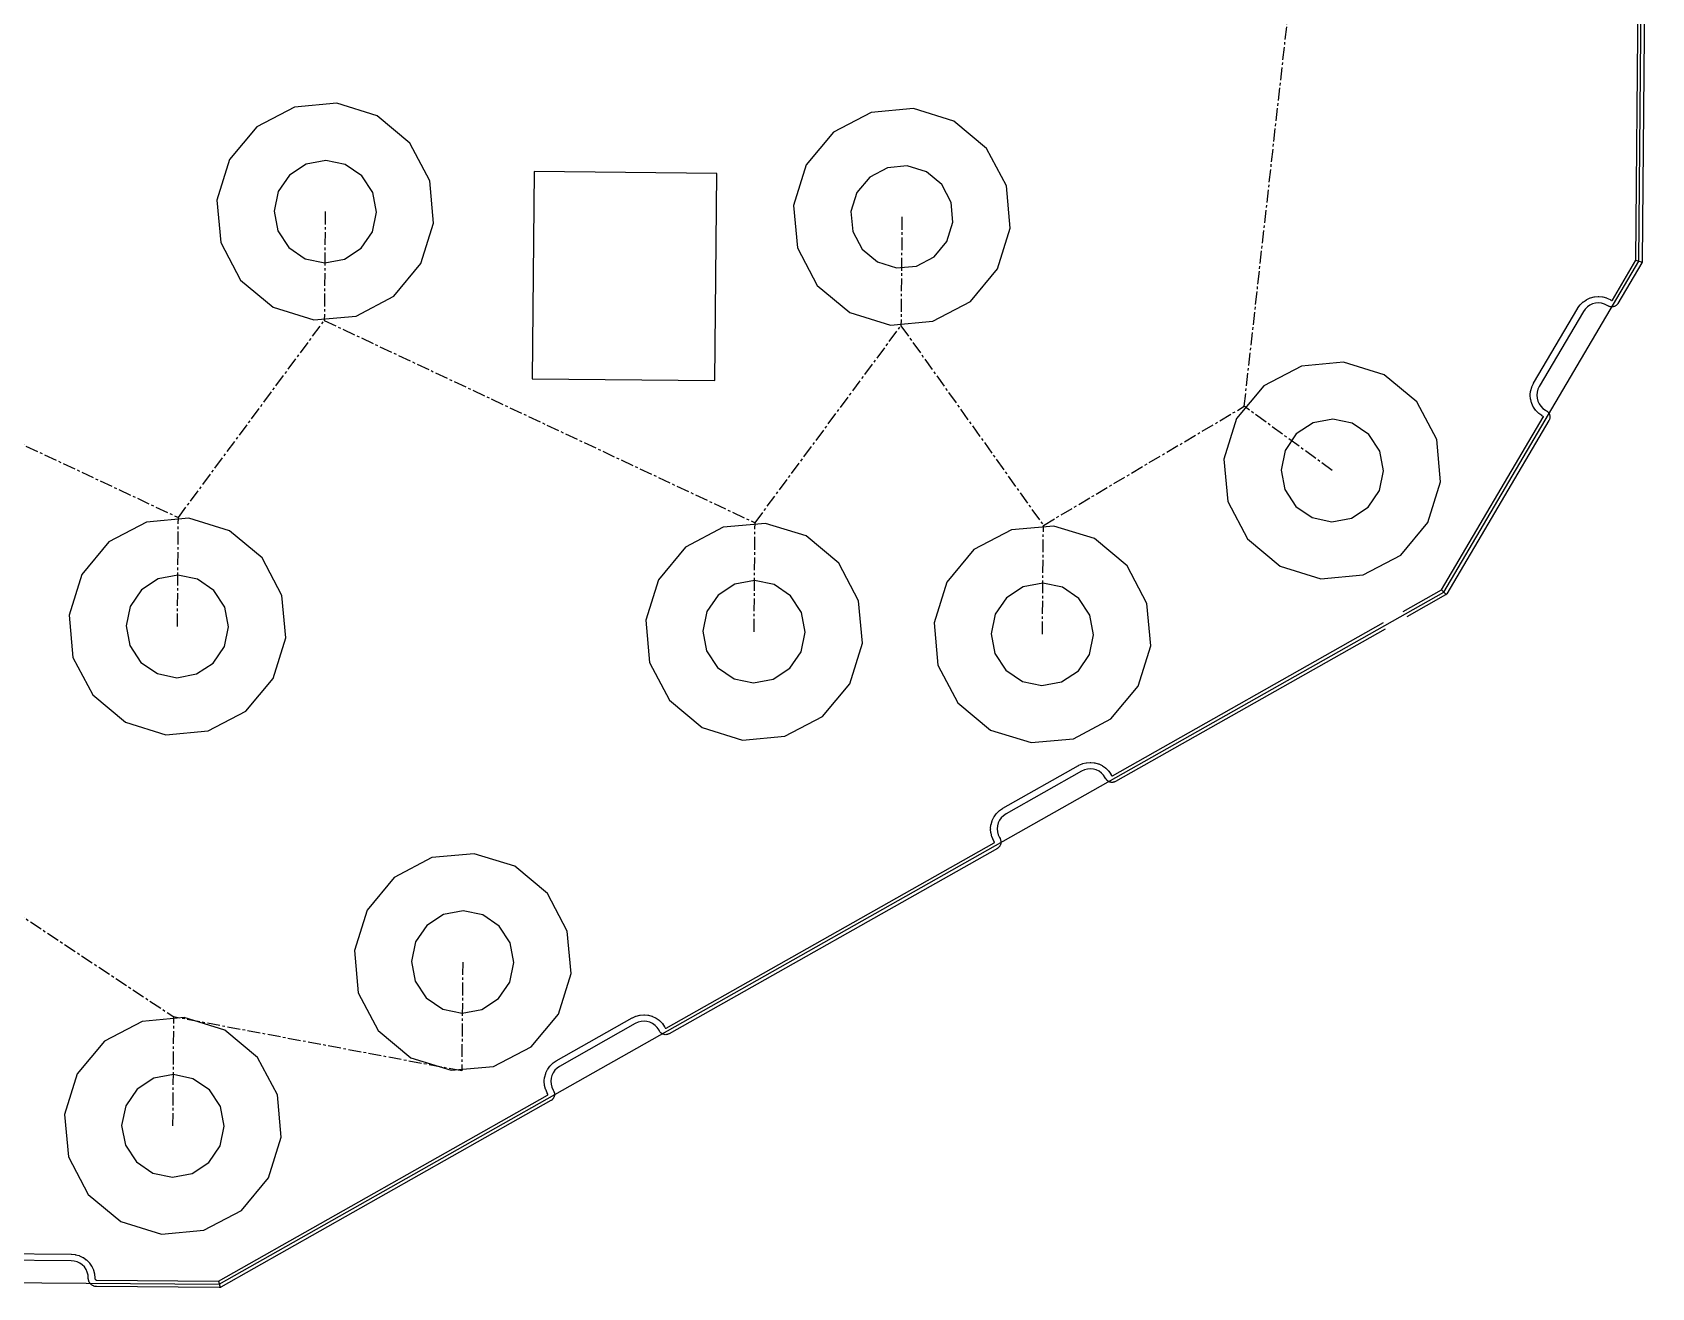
# Model space of a CAD drawing. Header units: inches. Extents: x -63 to 63, y -68 to 68.
# Drawn here: x -0.4 to 62.8, y -68.1 to -19.1 of the extents above; entities that cross this region are included whole.
import ezdxf

# ---------------------------------------------------------------- set-up
doc = ezdxf.new("R2010")
doc.units = ezdxf.units.IN
doc.header["$MEASUREMENT"] = 0
doc.linetypes.add('CENTERX2', pattern=[0.8, 0.5, -0.1, 0.1, -0.1])

msp = doc.modelspace()

# ---------------------------------------------------------------- linework, layer by layer
at = {"color": 7, "linetype": 'Continuous'}
for p, q in [((62.278, -28.014), (62.772, 26.877)), ((62.154, -27.98), (62.284, -13.223)), ((62.538, -13.219), (62.408, -28.016)), ((19.164, -24.521), (19.092, -32.608)), ((26.297, -24.59), (19.164, -24.521)), ((26.224, -32.673), (26.297, -24.59)), ((54.668, -40.924), (62.278, -28.014)), ((61.24, -29.531), (62.154, -27.98)), ((62.39, -28.08), (61.456, -29.665)), ((62.154, -27.98), (62.402, -28.049)), ((62.394, -28.069), (62.39, -28.08)), ((62.4, -28.06), (62.394, -28.069)), ((62.402, -28.049), (62.4, -28.06)), ((62.406, -28.038), (62.402, -28.049)), ((62.408, -28.016), (62.406, -28.027)), ((62.406, -28.027), (62.406, -28.038)), ((59.995, -29.706), (60.095, -29.609)), ((60.095, -29.609), (60.104, -29.602)), ((60.104, -29.602), (60.112, -29.595)), ((60.112, -29.595), (60.226, -29.516)), ((60.226, -29.516), (60.237, -29.511)), ((60.237, -29.511), (60.246, -29.505)), ((60.246, -29.505), (60.373, -29.447)), ((60.468, -29.683), (60.361, -29.731)), ((60.373, -29.447), (60.384, -29.444)), ((60.384, -29.444), (60.394, -29.44)), ((60.394, -29.44), (60.529, -29.405)), ((60.581, -29.654), (60.468, -29.683)), ((60.529, -29.405), (60.54, -29.404)), ((60.54, -29.404), (60.55, -29.401)), ((60.55, -29.401), (60.689, -29.39)), ((60.698, -29.644), (60.581, -29.654)), ((60.689, -29.39), (60.7, -29.391)), ((60.815, -29.656), (60.698, -29.644)), ((60.7, -29.391), (60.712, -29.391)), ((60.712, -29.391), (60.85, -29.404)), ((60.928, -29.687), (60.815, -29.656)), ((60.85, -29.404), (60.861, -29.407)), ((60.861, -29.407), (60.872, -29.408)), ((60.872, -29.408), (61.007, -29.445)), ((61.039, -29.74), (60.928, -29.687)), ((61.007, -29.445), (61.017, -29.45)), ((61.017, -29.45), (61.027, -29.453)), ((61.027, -29.453), (61.153, -29.513)), ((61.153, -29.513), (61.158, -29.516)), ((61.158, -29.516), (61.163, -29.518)), ((61.163, -29.518), (61.201, -29.541)), ((61.201, -29.541), (61.21, -29.545)), ((61.21, -29.545), (61.214, -29.546)), ((61.214, -29.546), (61.217, -29.546)), ((61.217, -29.546), (61.221, -29.546)), ((61.221, -29.546), (61.225, -29.545)), ((61.225, -29.545), (61.229, -29.543)), ((61.229, -29.543), (61.232, -29.541)), ((61.232, -29.541), (61.235, -29.538)), ((61.235, -29.538), (61.24, -29.531)), ((61.435, -29.695), (61.427, -29.703)), ((61.45, -29.674), (61.435, -29.695)), ((61.453, -29.669), (61.45, -29.674)), ((61.456, -29.665), (61.453, -29.669)), ((58.167, -32.774), (59.894, -29.846)), ((60.11, -29.98), (58.389, -32.899)), ((59.894, -29.846), (59.897, -29.842)), ((59.897, -29.842), (59.9, -29.837)), ((59.9, -29.837), (59.981, -29.723)), ((59.981, -29.723), (59.989, -29.716)), ((59.989, -29.716), (59.995, -29.706)), ((60.181, -29.88), (60.11, -29.98)), ((60.265, -29.798), (60.181, -29.88)), ((60.361, -29.731), (60.265, -29.798)), ((61.077, -29.762), (61.039, -29.74)), ((61.082, -29.764), (61.077, -29.762)), ((61.087, -29.768), (61.082, -29.764)), ((61.111, -29.779), (61.087, -29.768)), ((61.121, -29.782), (61.111, -29.779)), ((61.131, -29.787), (61.121, -29.782)), ((61.156, -29.794), (61.131, -29.787)), ((61.167, -29.795), (61.156, -29.794)), ((61.178, -29.798), (61.167, -29.795)), ((61.204, -29.8), (61.178, -29.798)), ((61.215, -29.799), (61.204, -29.8)), ((61.226, -29.8), (61.215, -29.799)), ((61.252, -29.798), (61.226, -29.8)), ((61.263, -29.796), (61.252, -29.798)), ((61.274, -29.795), (61.263, -29.796)), ((61.3, -29.788), (61.274, -29.795)), ((61.309, -29.784), (61.3, -29.788)), ((61.32, -29.781), (61.309, -29.784)), ((61.344, -29.77), (61.32, -29.781)), ((61.353, -29.764), (61.344, -29.77)), ((61.363, -29.759), (61.353, -29.764)), ((61.385, -29.744), (61.363, -29.759)), ((61.393, -29.737), (61.385, -29.744)), ((61.402, -29.73), (61.393, -29.737)), ((61.421, -29.712), (61.402, -29.73)), ((61.427, -29.703), (61.421, -29.712)), ((19.092, -32.608), (26.224, -32.673)), ((58.102, -32.91), (58.162, -32.784)), ((58.162, -32.784), (58.165, -32.78)), ((58.165, -32.78), (58.167, -32.774)), ((58.039, -33.248), (58.04, -33.237)), ((58.05, -33.387), (58.039, -33.248)), ((58.04, -33.226), (58.053, -33.087)), ((58.04, -33.237), (58.04, -33.226)), ((58.053, -33.398), (58.05, -33.387)), ((58.053, -33.087), (58.056, -33.076)), ((58.054, -33.409), (58.053, -33.398)), ((58.089, -33.544), (58.054, -33.409)), ((58.056, -33.076), (58.057, -33.065)), ((58.057, -33.065), (58.094, -32.931)), ((58.094, -32.931), (58.099, -32.921)), ((58.099, -32.921), (58.102, -32.91)), ((58.305, -33.122), (58.293, -33.239)), ((58.293, -33.239), (58.303, -33.356)), ((58.303, -33.356), (58.332, -33.469)), ((58.336, -33.009), (58.305, -33.122)), ((58.332, -33.469), (58.381, -33.576)), ((58.389, -32.899), (58.336, -33.009)), ((54.578, -40.832), (58.544, -34.105)), ((58.093, -33.554), (58.089, -33.544)), ((58.096, -33.564), (58.093, -33.554)), ((58.154, -33.691), (58.096, -33.564)), ((58.16, -33.701), (58.154, -33.691)), ((58.165, -33.711), (58.16, -33.701)), ((58.244, -33.826), (58.165, -33.711)), ((58.252, -33.833), (58.244, -33.826)), ((58.258, -33.843), (58.252, -33.833)), ((58.356, -33.942), (58.258, -33.843)), ((58.365, -33.949), (58.356, -33.942)), ((58.372, -33.956), (58.365, -33.949)), ((58.486, -34.037), (58.372, -33.956)), ((58.381, -33.576), (58.447, -33.673)), ((58.447, -33.673), (58.529, -33.756)), ((58.491, -34.04), (58.486, -34.037)), ((58.495, -34.044), (58.491, -34.04)), ((58.534, -34.066), (58.495, -34.044)), ((58.529, -33.756), (58.629, -33.828)), ((58.541, -34.072), (58.534, -34.066)), ((58.544, -34.074), (58.541, -34.072)), ((58.546, -34.078), (58.544, -34.074)), ((58.544, -34.105), (58.548, -34.097)), ((58.548, -34.081), (58.546, -34.078)), ((58.549, -34.085), (58.548, -34.081)), ((58.548, -34.097), (58.549, -34.093)), ((58.549, -34.089), (58.549, -34.085)), ((58.549, -34.093), (58.549, -34.089)), ((58.629, -33.828), (58.667, -33.85)), ((58.667, -33.85), (58.672, -33.854)), ((58.672, -33.854), (58.677, -33.856)), ((58.677, -33.856), (58.698, -33.871)), ((58.698, -33.871), (58.706, -33.879)), ((58.706, -33.879), (58.715, -33.886)), ((58.715, -33.886), (58.733, -33.904)), ((58.733, -33.904), (58.739, -33.914)), ((58.739, -33.914), (58.747, -33.921)), ((58.747, -33.921), (58.762, -33.943)), ((58.762, -33.943), (58.767, -33.953)), ((58.767, -33.953), (58.773, -33.962)), ((58.773, -33.962), (58.784, -33.986)), ((58.784, -33.986), (58.786, -33.997)), ((58.786, -33.997), (58.791, -34.007)), ((58.791, -34.007), (58.797, -34.032)), ((58.797, -34.032), (58.798, -34.043)), ((58.798, -34.043), (58.801, -34.054)), ((58.801, -34.054), (58.803, -34.08)), ((58.803, -34.102), (58.801, -34.128)), ((58.803, -34.08), (58.802, -34.091)), ((58.802, -34.091), (58.803, -34.102)), ((58.765, -34.229), (54.78, -40.991)), ((58.767, -34.224), (58.765, -34.229)), ((58.771, -34.219), (58.767, -34.224)), ((58.782, -34.196), (58.771, -34.219)), ((58.785, -34.185), (58.782, -34.196)), ((58.789, -34.175), (58.785, -34.185)), ((58.796, -34.15), (58.789, -34.175)), ((58.798, -34.139), (58.796, -34.15)), ((58.801, -34.128), (58.798, -34.139)), ((6.884, -67.931), (54.668, -40.924)), ((53.081, -41.679), (54.578, -40.832)), ((54.733, -41.037), (53.219, -41.892)), ((54.578, -40.832), (54.758, -41.016)), ((54.741, -41.03), (54.733, -41.037)), ((54.751, -41.024), (54.741, -41.03)), ((54.758, -41.016), (54.751, -41.024)), ((54.767, -41.009), (54.758, -41.016)), ((54.772, -40.999), (54.767, -41.009)), ((54.78, -40.991), (54.772, -40.999)), ((41.738, -48.091), (52.308, -42.115)), ((52.372, -42.371), (41.858, -48.315)), ((37.452, -49.361), (40.412, -47.688)), ((40.532, -47.912), (37.582, -49.579)), ((40.412, -47.688), (40.417, -47.686)), ((40.417, -47.686), (40.422, -47.683)), ((40.422, -47.683), (40.549, -47.625)), ((40.644, -47.861), (40.532, -47.912)), ((40.549, -47.625), (40.559, -47.623)), ((40.559, -47.623), (40.569, -47.618)), ((40.569, -47.618), (40.704, -47.583)), ((40.757, -47.832), (40.644, -47.861)), ((40.704, -47.583), (40.716, -47.582)), ((40.716, -47.582), (40.726, -47.58)), ((40.726, -47.58), (40.865, -47.569)), ((40.874, -47.823), (40.757, -47.832)), ((40.865, -47.569), (40.876, -47.57)), ((40.991, -47.834), (40.874, -47.823)), ((40.876, -47.57), (40.887, -47.569)), ((40.887, -47.569), (41.026, -47.582)), ((41.104, -47.865), (40.991, -47.834)), ((41.026, -47.582), (41.037, -47.585)), ((41.037, -47.585), (41.048, -47.586)), ((41.048, -47.586), (41.182, -47.624)), ((41.21, -47.916), (41.104, -47.865)), ((41.182, -47.624), (41.192, -47.628)), ((41.192, -47.628), (41.203, -47.631)), ((41.203, -47.631), (41.329, -47.691)), ((41.305, -47.984), (41.21, -47.916)), ((41.387, -48.068), (41.305, -47.984)), ((41.329, -47.691), (41.338, -47.698)), ((41.338, -47.698), (41.348, -47.703)), ((41.348, -47.703), (41.462, -47.784)), ((41.462, -47.784), (41.469, -47.792)), ((41.469, -47.792), (41.478, -47.798)), ((41.478, -47.798), (41.576, -47.898)), ((41.576, -47.898), (41.582, -47.907)), ((41.582, -47.907), (41.59, -47.915)), ((41.59, -47.915), (41.668, -48.028)), ((41.456, -48.168), (41.387, -48.068)), ((41.481, -48.211), (41.456, -48.168)), ((41.484, -48.215), (41.481, -48.211)), ((41.486, -48.22), (41.484, -48.215)), ((41.501, -48.242), (41.486, -48.22)), ((41.509, -48.25), (41.501, -48.242)), ((41.516, -48.259), (41.509, -48.25)), ((41.534, -48.278), (41.516, -48.259)), ((41.543, -48.284), (41.534, -48.278)), ((41.55, -48.292), (41.543, -48.284)), ((41.572, -48.307), (41.55, -48.292)), ((41.582, -48.312), (41.572, -48.307)), ((41.591, -48.318), (41.582, -48.312)), ((41.615, -48.329), (41.591, -48.318)), ((41.625, -48.332), (41.615, -48.329)), ((41.636, -48.337), (41.625, -48.332)), ((41.661, -48.344), (41.636, -48.337)), ((41.672, -48.345), (41.661, -48.344)), ((41.668, -48.028), (41.671, -48.033)), ((41.671, -48.033), (41.674, -48.037)), ((41.683, -48.348), (41.672, -48.345)), ((41.674, -48.037), (41.699, -48.081)), ((41.709, -48.351), (41.683, -48.348)), ((41.699, -48.081), (41.704, -48.088)), ((41.704, -48.088), (41.707, -48.091)), ((41.707, -48.091), (41.71, -48.094)), ((41.72, -48.35), (41.709, -48.351)), ((41.71, -48.094), (41.713, -48.095)), ((41.713, -48.095), (41.717, -48.096)), ((41.717, -48.096), (41.721, -48.097)), ((41.73, -48.351), (41.72, -48.35)), ((41.721, -48.097), (41.725, -48.096)), ((41.725, -48.096), (41.729, -48.095)), ((41.729, -48.095), (41.738, -48.091)), ((41.757, -48.349), (41.73, -48.351)), ((41.768, -48.346), (41.757, -48.349)), ((41.779, -48.345), (41.768, -48.346)), ((41.804, -48.338), (41.779, -48.345)), ((41.814, -48.334), (41.804, -48.338)), ((41.824, -48.331), (41.814, -48.334)), ((41.848, -48.32), (41.824, -48.331)), ((41.852, -48.317), (41.848, -48.32)), ((41.858, -48.315), (41.852, -48.317)), ((36.999, -49.99), (37.036, -49.855)), ((37.036, -49.855), (37.041, -49.845)), ((37.041, -49.845), (37.044, -49.834)), ((37.044, -49.834), (37.104, -49.708)), ((37.104, -49.708), (37.11, -49.7)), ((37.11, -49.7), (37.115, -49.689)), ((37.115, -49.689), (37.196, -49.576)), ((37.196, -49.576), (37.204, -49.568)), ((37.204, -49.568), (37.21, -49.559)), ((37.21, -49.559), (37.309, -49.461)), ((37.329, -49.827), (37.278, -49.933)), ((37.309, -49.461), (37.319, -49.455)), ((37.319, -49.455), (37.327, -49.447)), ((37.327, -49.447), (37.443, -49.367)), ((37.396, -49.732), (37.329, -49.827)), ((37.48, -49.65), (37.396, -49.732)), ((37.443, -49.367), (37.448, -49.365)), ((37.448, -49.365), (37.452, -49.361)), ((37.582, -49.579), (37.48, -49.65)), ((36.982, -50.15), (36.995, -50.011)), ((36.983, -50.161), (36.982, -50.15)), ((36.982, -50.172), (36.983, -50.161)), ((36.993, -50.311), (36.982, -50.172)), ((36.996, -50.322), (36.993, -50.311)), ((36.995, -50.011), (36.998, -50.001)), ((36.997, -50.333), (36.996, -50.322)), ((37.032, -50.468), (36.997, -50.333)), ((36.998, -50.001), (36.999, -49.99)), ((37.037, -50.478), (37.032, -50.468)), ((37.039, -50.489), (37.037, -50.478)), ((37.098, -50.616), (37.039, -50.489)), ((37.247, -50.046), (37.236, -50.163)), ((37.236, -50.163), (37.246, -50.28)), ((37.246, -50.28), (37.275, -50.393)), ((37.278, -49.933), (37.247, -50.046)), ((37.275, -50.393), (37.326, -50.505)), ((37.326, -50.505), (37.349, -50.545)), ((37.349, -50.545), (37.351, -50.55)), ((24.317, -57.934), (37.115, -50.704)), ((37.244, -50.923), (24.437, -58.158)), ((37.101, -50.62), (37.098, -50.616)), ((37.103, -50.626), (37.101, -50.62)), ((37.125, -50.665), (37.103, -50.626)), ((37.115, -50.704), (37.122, -50.699)), ((37.122, -50.699), (37.125, -50.696)), ((37.129, -50.674), (37.125, -50.665)), ((37.125, -50.696), (37.127, -50.693)), ((37.127, -50.693), (37.129, -50.69)), ((37.13, -50.678), (37.129, -50.674)), ((37.129, -50.69), (37.13, -50.686)), ((37.131, -50.682), (37.13, -50.678)), ((37.13, -50.686), (37.131, -50.682)), ((37.249, -50.919), (37.244, -50.923)), ((37.254, -50.917), (37.249, -50.919)), ((37.275, -50.902), (37.254, -50.917)), ((37.283, -50.894), (37.275, -50.902)), ((37.292, -50.888), (37.283, -50.894)), ((37.311, -50.87), (37.292, -50.888)), ((37.318, -50.861), (37.311, -50.87)), ((37.325, -50.853), (37.318, -50.861)), ((37.341, -50.832), (37.325, -50.853)), ((37.345, -50.821), (37.341, -50.832)), ((37.352, -50.812), (37.345, -50.821)), ((37.351, -50.55), (37.354, -50.555)), ((37.363, -50.789), (37.352, -50.812)), ((37.354, -50.555), (37.365, -50.579)), ((37.366, -50.778), (37.363, -50.789)), ((37.365, -50.579), (37.368, -50.59)), ((37.371, -50.768), (37.366, -50.778)), ((37.368, -50.59), (37.372, -50.6)), ((37.378, -50.743), (37.371, -50.768)), ((37.372, -50.6), (37.379, -50.625)), ((37.379, -50.732), (37.378, -50.743)), ((37.379, -50.625), (37.38, -50.636)), ((37.382, -50.721), (37.379, -50.732)), ((37.38, -50.636), (37.383, -50.647)), ((37.384, -50.695), (37.382, -50.721)), ((37.383, -50.647), (37.385, -50.673)), ((37.385, -50.673), (37.384, -50.684)), ((37.384, -50.684), (37.384, -50.695)), ((23.003, -57.53), (23.13, -57.472)), ((23.13, -57.472), (23.141, -57.469)), ((23.141, -57.469), (23.151, -57.465)), ((23.151, -57.465), (23.286, -57.43)), ((23.286, -57.43), (23.297, -57.429)), ((23.297, -57.429), (23.308, -57.426)), ((23.308, -57.426), (23.447, -57.415)), ((23.447, -57.415), (23.458, -57.416)), ((23.458, -57.416), (23.469, -57.415)), ((23.469, -57.415), (23.607, -57.428)), ((23.607, -57.428), (23.618, -57.431)), ((23.618, -57.431), (23.629, -57.432)), ((23.629, -57.432), (23.764, -57.47)), ((23.764, -57.47), (23.774, -57.474)), ((23.774, -57.474), (23.784, -57.477)), ((23.784, -57.477), (23.91, -57.537)), ((20.034, -59.212), (22.993, -57.535)), ((23.114, -57.759), (20.164, -59.43)), ((22.993, -57.535), (22.998, -57.533)), ((22.998, -57.533), (23.003, -57.53)), ((23.225, -57.708), (23.114, -57.759)), ((23.339, -57.678), (23.225, -57.708)), ((23.456, -57.669), (23.339, -57.678)), ((23.572, -57.68), (23.456, -57.669)), ((23.685, -57.711), (23.572, -57.68)), ((23.791, -57.762), (23.685, -57.711)), ((23.887, -57.83), (23.791, -57.762)), ((23.968, -57.913), (23.887, -57.83)), ((23.91, -57.537), (23.919, -57.544)), ((23.919, -57.544), (23.929, -57.548)), ((23.929, -57.548), (24.043, -57.629)), ((24.043, -58.022), (23.968, -57.913)), ((24.043, -57.629), (24.051, -57.637)), ((24.058, -58.05), (24.043, -58.022)), ((24.051, -57.637), (24.06, -57.644)), ((24.062, -58.055), (24.058, -58.05)), ((24.06, -57.644), (24.158, -57.743)), ((24.064, -58.06), (24.062, -58.055)), ((24.078, -58.081), (24.064, -58.06)), ((24.086, -58.089), (24.078, -58.081)), ((24.092, -58.099), (24.086, -58.089)), ((24.11, -58.118), (24.092, -58.099)), ((24.119, -58.124), (24.11, -58.118)), ((24.127, -58.132), (24.119, -58.124)), ((24.158, -57.743), (24.164, -57.753)), ((24.164, -57.753), (24.172, -57.761)), ((24.172, -57.761), (24.256, -57.884)), ((24.256, -57.884), (24.259, -57.89)), ((24.259, -57.89), (24.262, -57.895)), ((24.262, -57.895), (24.278, -57.923)), ((24.278, -57.923), (24.283, -57.931)), ((24.283, -57.931), (24.286, -57.934)), ((24.286, -57.934), (24.289, -57.936)), ((24.289, -57.936), (24.293, -57.938)), ((24.293, -57.938), (24.296, -57.939)), ((24.296, -57.939), (24.301, -57.939)), ((24.301, -57.939), (24.304, -57.939)), ((24.304, -57.939), (24.308, -57.938)), ((24.308, -57.938), (24.317, -57.934)), ((24.148, -58.148), (24.127, -58.132)), ((24.158, -58.153), (24.148, -58.148)), ((24.167, -58.159), (24.158, -58.153)), ((24.191, -58.171), (24.167, -58.159)), ((24.201, -58.174), (24.191, -58.171)), ((24.212, -58.179), (24.201, -58.174)), ((24.237, -58.186), (24.212, -58.179)), ((24.248, -58.187), (24.237, -58.186)), ((24.258, -58.19), (24.248, -58.187)), ((24.284, -58.193), (24.258, -58.19)), ((24.295, -58.192), (24.284, -58.193)), ((24.306, -58.193), (24.295, -58.192)), ((24.332, -58.192), (24.306, -58.193)), ((24.343, -58.189), (24.332, -58.192)), ((24.354, -58.188), (24.343, -58.189)), ((24.38, -58.182), (24.354, -58.188)), ((24.39, -58.177), (24.38, -58.182)), ((24.401, -58.175), (24.39, -58.177)), ((24.426, -58.163), (24.401, -58.175)), ((24.431, -58.16), (24.426, -58.163)), ((24.437, -58.158), (24.431, -58.16)), ((19.796, -59.406), (19.895, -59.308)), ((19.895, -59.308), (19.904, -59.302)), ((19.904, -59.302), (19.912, -59.294)), ((19.912, -59.294), (20.025, -59.217)), ((20.025, -59.217), (20.03, -59.215)), ((20.03, -59.215), (20.034, -59.212)), ((19.564, -60.018), (19.565, -60.007)), ((19.575, -60.157), (19.564, -60.018)), ((19.565, -59.996), (19.578, -59.857)), ((19.565, -60.007), (19.565, -59.996)), ((19.578, -59.857), (19.581, -59.846)), ((19.581, -59.846), (19.582, -59.835)), ((19.582, -59.835), (19.62, -59.701)), ((19.62, -59.701), (19.625, -59.691)), ((19.625, -59.691), (19.628, -59.68)), ((19.628, -59.68), (19.689, -59.555)), ((19.689, -59.555), (19.695, -59.546)), ((19.695, -59.546), (19.7, -59.536)), ((19.7, -59.536), (19.781, -59.422)), ((19.781, -59.422), (19.789, -59.415)), ((19.789, -59.415), (19.796, -59.406)), ((19.83, -59.893), (19.818, -60.01)), ((19.818, -60.01), (19.827, -60.127)), ((19.862, -59.78), (19.83, -59.893)), ((19.913, -59.675), (19.862, -59.78)), ((19.981, -59.58), (19.913, -59.675)), ((20.065, -59.498), (19.981, -59.58)), ((20.164, -59.43), (20.065, -59.498)), ((6.852, -67.807), (19.693, -60.548)), ((19.578, -60.168), (19.575, -60.157)), ((19.578, -60.179), (19.578, -60.168)), ((19.613, -60.314), (19.578, -60.179)), ((19.617, -60.324), (19.613, -60.314)), ((19.62, -60.335), (19.617, -60.324)), ((19.678, -60.462), (19.62, -60.335)), ((19.681, -60.466), (19.678, -60.462)), ((19.683, -60.472), (19.681, -60.466)), ((19.704, -60.509), (19.683, -60.472)), ((19.693, -60.548), (19.701, -60.543)), ((19.701, -60.543), (19.703, -60.54)), ((19.703, -60.54), (19.706, -60.537)), ((19.707, -60.518), (19.704, -60.509)), ((19.706, -60.537), (19.707, -60.533)), ((19.709, -60.522), (19.707, -60.518)), ((19.707, -60.533), (19.708, -60.529)), ((19.708, -60.529), (19.709, -60.525)), ((19.709, -60.525), (19.709, -60.522)), ((19.827, -60.127), (19.856, -60.24)), ((19.856, -60.24), (19.907, -60.352)), ((19.907, -60.352), (19.928, -60.39)), ((19.928, -60.39), (19.93, -60.395)), ((19.93, -60.395), (19.933, -60.399)), ((19.941, -60.632), (19.93, -60.656)), ((19.933, -60.399), (19.943, -60.423)), ((19.944, -60.622), (19.941, -60.632)), ((19.943, -60.423), (19.946, -60.433)), ((19.949, -60.612), (19.944, -60.622)), ((19.946, -60.433), (19.951, -60.443)), ((19.956, -60.587), (19.949, -60.612)), ((19.951, -60.443), (19.957, -60.468)), ((19.957, -60.575), (19.956, -60.587)), ((19.957, -60.468), (19.958, -60.479)), ((19.96, -60.565), (19.957, -60.575)), ((19.958, -60.479), (19.961, -60.49)), ((19.963, -60.539), (19.96, -60.565)), ((19.961, -60.49), (19.963, -60.517)), ((19.963, -60.517), (19.962, -60.528)), ((19.962, -60.528), (19.963, -60.539)), ((19.823, -60.766), (6.948, -68.045)), ((19.827, -60.763), (19.823, -60.766)), ((19.832, -60.76), (19.827, -60.763)), ((19.854, -60.745), (19.832, -60.76)), ((19.862, -60.738), (19.854, -60.745)), ((19.871, -60.731), (19.862, -60.738)), ((19.889, -60.713), (19.871, -60.731)), ((19.896, -60.704), (19.889, -60.713)), ((19.904, -60.696), (19.896, -60.704)), ((19.919, -60.675), (19.904, -60.696)), ((19.924, -60.665), (19.919, -60.675)), ((19.93, -60.656), (19.924, -60.665)), ((-2.293, -66.727), (1.106, -66.758)), ((1.106, -66.758), (1.112, -66.759)), ((1.112, -66.759), (1.117, -66.758)), ((1.117, -66.758), (1.256, -66.772)), ((1.256, -66.772), (1.267, -66.774)), ((1.267, -66.774), (1.278, -66.776)), ((1.278, -66.776), (1.412, -66.813)), ((1.412, -66.813), (1.422, -66.818)), ((1.422, -66.818), (1.433, -66.821)), ((1.433, -66.821), (1.559, -66.881)), ((1.559, -66.881), (1.568, -66.887)), ((1.568, -66.887), (1.578, -66.892)), ((1.578, -66.892), (1.691, -66.973)), ((1.691, -66.973), (1.699, -66.981)), ((1.098, -67.011), (-2.29, -66.981)), ((1.221, -67.023), (1.098, -67.011)), ((1.334, -67.055), (1.221, -67.023)), ((1.439, -67.105), (1.334, -67.055)), ((1.535, -67.173), (1.439, -67.105)), ((1.617, -67.257), (1.535, -67.173)), ((1.683, -67.353), (1.617, -67.257)), ((1.732, -67.46), (1.683, -67.353)), ((1.699, -66.981), (1.708, -66.987)), ((1.708, -66.987), (1.806, -67.087)), ((1.761, -67.574), (1.732, -67.46)), ((1.771, -67.703), (1.761, -67.574)), ((1.806, -67.087), (1.812, -67.096)), ((1.812, -67.096), (1.82, -67.104)), ((1.82, -67.104), (1.899, -67.219)), ((1.899, -67.219), (1.904, -67.229)), ((1.904, -67.229), (1.91, -67.238)), ((1.91, -67.238), (1.968, -67.365)), ((1.968, -67.365), (1.97, -67.376)), ((1.97, -67.376), (1.975, -67.386)), ((1.975, -67.386), (2.01, -67.521)), ((2.01, -67.521), (2.011, -67.532)), ((2.011, -67.532), (2.014, -67.543)), ((2.014, -67.543), (2.024, -67.683)), ((-8.104, -67.8), (6.884, -67.931)), ((1.771, -67.704), (1.771, -67.703)), ((1.771, -67.703), (1.771, -67.703)), ((1.774, -67.739), (1.771, -67.704)), ((1.777, -67.749), (1.774, -67.739)), ((1.777, -67.76), (1.777, -67.749)), ((1.786, -67.794), (1.777, -67.76)), ((1.791, -67.804), (1.786, -67.794)), ((1.793, -67.815), (1.791, -67.804)), ((1.808, -67.847), (1.793, -67.815)), ((1.814, -67.856), (1.808, -67.847)), ((1.819, -67.866), (1.814, -67.856)), ((1.838, -67.895), (1.819, -67.866)), ((1.846, -67.903), (1.838, -67.895)), ((1.852, -67.912), (1.846, -67.903)), ((1.877, -67.937), (1.852, -67.912)), ((1.886, -67.944), (1.877, -67.937)), ((1.894, -67.952), (1.886, -67.944)), ((1.922, -67.972), (1.894, -67.952)), ((1.932, -67.977), (1.922, -67.972)), ((1.941, -67.983), (1.932, -67.977)), ((1.972, -67.998), (1.941, -67.983)), ((1.983, -68.001), (1.972, -67.998)), ((1.993, -68.006), (1.983, -68.001)), ((2.027, -68.015), (1.993, -68.006)), ((2.024, -67.683), (2.024, -67.684)), ((2.024, -67.684), (2.024, -67.684)), ((2.024, -67.684), (2.026, -67.708)), ((2.026, -67.708), (2.029, -67.72)), ((2.038, -68.016), (2.027, -68.015)), ((2.029, -67.72), (2.035, -67.732)), ((2.035, -67.732), (2.042, -67.742)), ((2.049, -68.019), (2.038, -68.016)), ((2.042, -67.742), (2.05, -67.751)), ((2.084, -68.023), (2.049, -68.019)), ((2.05, -67.751), (2.061, -67.759)), ((2.061, -67.759), (2.072, -67.764)), ((2.072, -67.764), (2.084, -67.768)), ((2.084, -67.768), (2.103, -67.769)), ((2.09, -68.022), (2.084, -68.023)), ((2.095, -68.023), (2.09, -68.022)), ((6.884, -68.061), (2.095, -68.023)), ((2.103, -67.769), (6.852, -67.807)), ((6.852, -67.807), (6.916, -68.056)), ((6.895, -68.059), (6.884, -68.061)), ((6.906, -68.06), (6.895, -68.059)), ((6.916, -68.056), (6.906, -68.06)), ((6.928, -68.054), (6.916, -68.056)), ((6.937, -68.048), (6.928, -68.054)), ((6.948, -68.045), (6.937, -68.048))]:
    msp.add_line(p, q, dxfattribs=at)
at = {"color": 7, "linetype": 'CENTERX2'}
for p, q in [((46.878, -33.675), (49.139, -13.436)), ((11.018, -26.081), (10.98, -30.33)), ((33.521, -26.285), (33.483, -30.534)), ((-11.522, -30.126), (5.286, -38.017)), ((5.286, -38.017), (10.98, -30.33)), ((10.98, -30.33), (27.788, -38.221)), ((27.788, -38.221), (33.483, -30.534)), ((33.483, -30.534), (39.04, -38.323)), ((39.04, -38.323), (46.878, -33.675)), ((50.311, -36.18), (46.878, -33.675)), ((5.248, -42.266), (5.286, -38.017)), ((27.75, -42.47), (27.788, -38.221)), ((39.002, -42.572), (39.04, -38.323)), ((-3.823, -51.579), (5.111, -57.501)), ((16.382, -55.358), (16.344, -59.607)), ((5.073, -61.75), (5.111, -57.501)), ((16.344, -59.607), (5.111, -57.501))]:
    msp.add_line(p, q, dxfattribs=at)
at = {"color": 7, "linetype": 'Continuous', "flags": 128}
for points in [[(15.094, -24.875), (14.322, -23.408), (13.047, -22.347), (11.464, -21.855), (9.812, -22.006), (8.345, -22.778), (7.284, -24.052), (6.792, -25.635), (6.943, -27.286), (7.715, -28.754), (8.99, -29.814), (10.573, -30.307), (12.224, -30.155), (13.692, -29.384), (14.753, -28.11), (15.245, -26.526), (15.094, -24.875)], [(37.596, -25.08), (36.824, -23.612), (35.55, -22.552), (33.966, -22.059), (32.315, -22.21), (30.847, -22.982), (29.787, -24.256), (29.294, -25.839), (29.446, -27.491), (30.218, -28.958), (31.492, -30.019), (33.076, -30.511), (34.727, -30.36), (36.195, -29.588), (37.255, -28.314), (37.748, -26.731), (37.596, -25.08)], [(13.018, -26.099), (12.873, -25.332), (12.445, -24.68), (11.8, -24.24), (11.036, -24.081), (10.27, -24.226), (9.617, -24.654), (9.178, -25.299), (9.019, -26.063), (9.164, -26.829), (9.592, -27.482), (10.237, -27.921), (11, -28.08), (11.767, -27.935), (12.42, -27.508), (12.859, -26.863), (13.018, -26.099)], [(35.439, -25.718), (35.076, -25.027), (34.476, -24.528), (33.73, -24.297), (32.953, -24.368), (32.263, -24.731), (31.764, -25.33), (31.532, -26.075), (31.603, -26.852), (31.966, -27.543), (32.566, -28.042), (33.311, -28.274), (34.089, -28.203), (34.779, -27.84), (35.278, -27.24), (35.51, -26.495), (35.439, -25.718)], [(54.386, -34.975), (53.614, -33.507), (52.34, -32.446), (50.756, -31.954), (49.105, -32.105), (47.637, -32.877), (46.576, -34.151), (46.084, -35.734), (46.236, -37.385), (47.007, -38.853), (48.282, -39.914), (49.866, -40.406), (51.517, -40.255), (52.985, -39.483), (54.045, -38.209), (54.537, -36.626), (54.386, -34.975)], [(52.311, -36.198), (52.165, -35.432), (51.738, -34.779), (51.093, -34.34), (50.329, -34.18), (49.562, -34.326), (48.909, -34.753), (48.47, -35.398), (48.311, -36.162), (48.456, -36.928), (48.884, -37.581), (49.529, -38.02), (50.293, -38.18), (51.06, -38.034), (51.712, -37.607), (52.152, -36.962), (52.311, -36.198)], [(9.323, -41.06), (8.551, -39.593), (7.276, -38.532), (5.693, -38.04), (4.042, -38.191), (2.574, -38.962), (1.513, -40.237), (1.021, -41.82), (1.173, -43.471), (1.944, -44.939), (3.219, -45.999), (4.802, -46.491), (6.454, -46.34), (7.921, -45.569), (8.982, -44.294), (9.474, -42.711), (9.323, -41.06)], [(31.825, -41.264), (31.054, -39.797), (29.779, -38.736), (28.196, -38.244), (26.544, -38.395), (25.077, -39.167), (24.016, -40.441), (23.524, -42.024), (23.675, -43.675), (24.447, -45.143), (25.722, -46.203), (27.305, -46.696), (28.956, -46.545), (30.424, -45.773), (31.485, -44.499), (31.977, -42.916), (31.825, -41.264)], [(43.077, -41.367), (42.305, -39.899), (41.03, -38.838), (39.447, -38.346), (37.795, -38.497), (36.328, -39.269), (35.267, -40.543), (34.775, -42.126), (34.926, -43.777), (35.698, -45.245), (36.973, -46.306), (38.556, -46.798), (40.208, -46.647), (41.675, -45.875), (42.736, -44.601), (43.228, -43.018), (43.077, -41.367)], [(7.248, -42.284), (7.102, -41.517), (6.674, -40.865), (6.03, -40.425), (5.266, -40.266), (4.499, -40.411), (3.846, -40.839), (3.407, -41.484), (3.248, -42.247), (3.393, -43.014), (3.821, -43.667), (4.466, -44.106), (5.23, -44.265), (5.996, -44.12), (6.649, -43.692), (7.088, -43.048), (7.248, -42.284)], [(29.75, -42.488), (29.605, -41.721), (29.177, -41.069), (28.532, -40.629), (27.768, -40.47), (27.002, -40.616), (26.349, -41.043), (25.91, -41.688), (25.75, -42.452), (25.896, -43.218), (26.324, -43.871), (26.968, -44.31), (27.732, -44.469), (28.499, -44.324), (29.152, -43.897), (29.591, -43.252), (29.75, -42.488)], [(41.001, -42.59), (40.856, -41.824), (40.428, -41.171), (39.783, -40.732), (39.02, -40.572), (38.253, -40.718), (37.6, -41.145), (37.161, -41.79), (37.002, -42.554), (37.147, -43.32), (37.575, -43.973), (38.22, -44.412), (38.984, -44.572), (39.75, -44.426), (40.403, -43.999), (40.842, -43.354), (41.001, -42.59)], [(20.457, -54.152), (19.686, -52.685), (18.411, -51.624), (16.827, -51.132), (15.176, -51.283), (13.708, -52.054), (12.648, -53.329), (12.156, -54.912), (12.307, -56.563), (13.079, -58.03), (14.354, -59.091), (15.937, -59.583), (17.588, -59.432), (19.056, -58.661), (20.117, -57.386), (20.609, -55.803), (20.457, -54.152)], [(18.382, -55.376), (18.237, -54.609), (17.809, -53.956), (17.164, -53.517), (16.4, -53.358), (15.633, -53.503), (14.981, -53.931), (14.541, -54.576), (14.382, -55.339), (14.528, -56.106), (14.955, -56.759), (15.6, -57.198), (16.364, -57.357), (17.131, -57.212), (17.784, -56.784), (18.223, -56.139), (18.382, -55.376)], [(9.148, -60.544), (8.376, -59.077), (7.102, -58.016), (5.518, -57.524), (3.867, -57.675), (2.399, -58.446), (1.339, -59.721), (0.846, -61.304), (0.998, -62.955), (1.77, -64.423), (3.044, -65.483), (4.628, -65.975), (6.279, -65.824), (7.747, -65.053), (8.807, -63.779), (9.299, -62.195), (9.148, -60.544)], [(7.073, -61.768), (6.927, -61.001), (6.5, -60.349), (5.855, -59.909), (5.091, -59.75), (4.324, -59.895), (3.672, -60.323), (3.232, -60.968), (3.073, -61.731), (3.218, -62.498), (3.646, -63.151), (4.291, -63.59), (5.055, -63.749), (5.822, -63.604), (6.474, -63.176), (6.914, -62.532), (7.073, -61.768)]]:
    msp.add_lwpolyline(points, dxfattribs=at)

doc.saveas('drawing.dxf')
